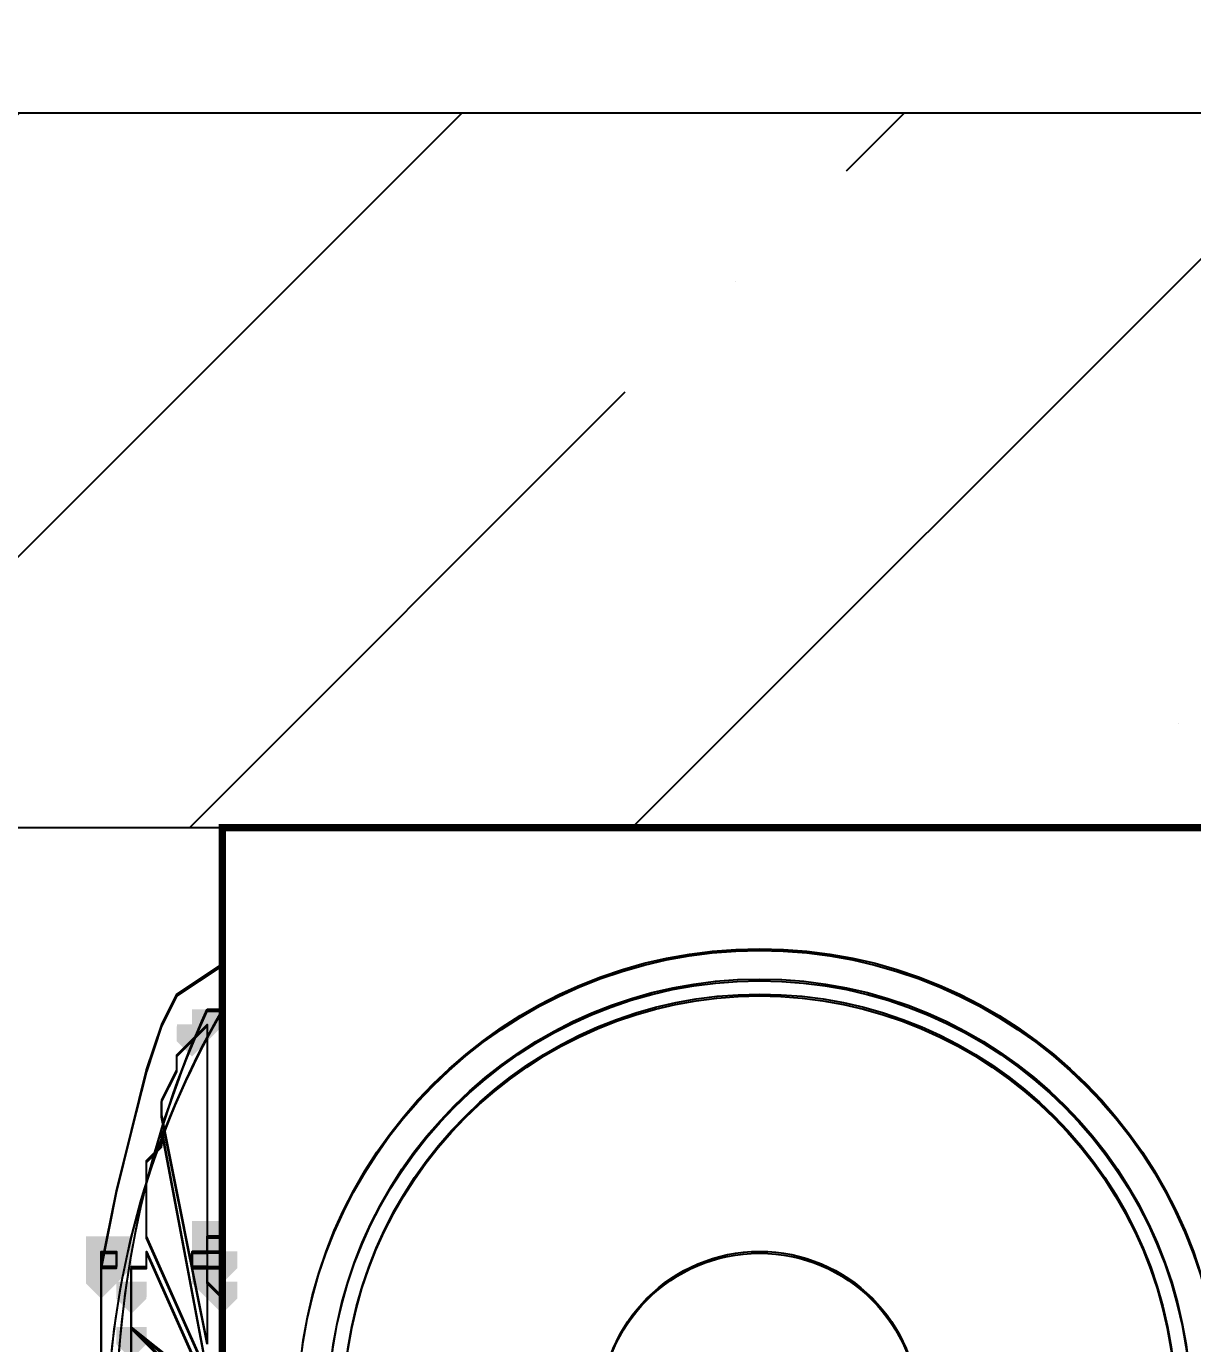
# Model space of a CAD drawing. Header units: millimetres. Extents: x -106726 to 8952771, y -150083 to 686385.
# Drawn here: x 39237.6 to 39563.8, y 375645.7 to 376014.2 of the extents above; entities that cross this region are included whole.
import ezdxf
from ezdxf import colors
from ezdxf.entities.mleader import LeaderData, LeaderLine
from ezdxf.enums import TextEntityAlignment as Align
from ezdxf.math import Vec2, Vec3

# ---------------------------------------------------------------- set-up
doc = ezdxf.new("R2018")
doc.units = ezdxf.units.MM
doc.linetypes.add('CENTER', pattern=[2, 1.25, -0.25, 0.25, -0.25])
doc.layers.add('АР_Названия помещений', color=124, linetype='Continuous', lineweight=5, plot=False)
doc.layers.add('АР_Номер помещения', color=1, linetype='Continuous', lineweight=25)
doc.layers.add('ТХ_обор_бытовое', color=14, linetype='Continuous')
doc.styles.add('ISOCPEUR', font='isocpeur.ttf', dxfattribs={"width": 0.7})
doc.styles.get("Standard").update_dxf_attribs({"font": 'arial.ttf'})

# ---------------------------------------------------------------- blocks, each defined once
blk = doc.blocks.new('*U440')
at = {"color": 8, "style": 'ISOCPEUR', "width": 0.7, "flags": 1}
blk.add_attdef('КАТЕГОРИЯ', (-499.17, -2092.19), '', height=250, dxfattribs=at)
at = {"layer": 'АР_Номер помещения', "color": 8, "style": 'ISOCPEUR', "width": 0.7}
blk.add_attdef('НОМЕР_ПОМЕЩЕНИЯ', text='', height=300, dxfattribs=at).set_placement((-21533.68, 852.73), align=Align.MIDDLE_CENTER)
blk = doc.blocks.new('*U429')
at = {"color": 8, "style": 'ISOCPEUR', "width": 0.7, "flags": 1}
blk.add_attdef('КАТЕГОРИЯ', (-499.17, -2092.19), '', height=250, dxfattribs=at)
at = {"layer": 'АР_Номер помещения', "color": 8, "style": 'ISOCPEUR', "width": 0.7}
blk.add_attdef('НОМЕР_ПОМЕЩЕНИЯ', text='', height=300, dxfattribs=at).set_placement((-20810.64, 2284.33), align=Align.MIDDLE_CENTER)
blk = doc.blocks.new('*U437')
at = {"color": 8, "style": 'ISOCPEUR', "width": 0.7, "flags": 1}
blk.add_attdef('КАТЕГОРИЯ', (-499.17, -2092.19), '', height=250, dxfattribs=at)
at = {"layer": 'АР_Номер помещения', "color": 8, "style": 'ISOCPEUR', "width": 0.7}
blk.add_attdef('НОМЕР_ПОМЕЩЕНИЯ', text='', height=300, dxfattribs=at).set_placement((-15436.88, -2490.2), align=Align.MIDDLE_CENTER)
blk = doc.blocks.new('*U438')
at = {"color": 8, "style": 'ISOCPEUR', "width": 0.7, "flags": 1}
blk.add_attdef('КАТЕГОРИЯ', (-499.17, -2092.19), '', height=250, dxfattribs=at)
at = {"layer": 'АР_Номер помещения', "color": 8, "style": 'ISOCPEUR', "width": 0.7}
blk.add_attdef('НОМЕР_ПОМЕЩЕНИЯ', text='', height=300, dxfattribs=at).set_placement((-20225.76, 201.47), align=Align.MIDDLE_CENTER)
blk = doc.blocks.new('*U362')
at = {"color": 8, "style": 'ISOCPEUR', "width": 0.7, "flags": 1}
blk.add_attdef('КАТЕГОРИЯ', (-499.17, -2092.19), '', height=250, dxfattribs=at)
at = {"layer": 'АР_Номер помещения', "color": 8, "style": 'ISOCPEUR', "width": 0.7}
blk.add_attdef('НОМЕР_ПОМЕЩЕНИЯ', text='', height=300, dxfattribs=at).set_placement((-14900.92, -5927.34), align=Align.MIDDLE_CENTER)
blk = doc.blocks.new('_DotSmall')
at = {"color": 8, "linetype": 'ByBlock', "const_width": 0.5}
blk.add_lwpolyline([(-0.0625, 0, 1), (0.0625, 0, 1)], format="xyb", close=True, dxfattribs=at)
blk = doc.blocks.new('У300')
at = {"layer": 'ТХ_обор_бытовое', "transparency": 33554559}
for points in [[(-230546.28, 67417.27), (-230550.51, 67417.27), (-230550.51, 67413.03), (-230546.28, 67408.8), (-230542.05, 67413.03), (-230542.05, 67417.27)], [(-230546.23, 67417.78), (-230550.46, 67417.78), (-230550.46, 67413.55), (-230546.23, 67409.31), (-230541.99, 67413.55), (-230541.99, 67417.78)], [(-230550.51, 67413.03), (-230554.75, 67413.03), (-230554.75, 67408.8), (-230550.51, 67404.57), (-230546.28, 67408.8), (-230546.28, 67413.03)], [(-230550.46, 67413.55), (-230554.69, 67413.55), (-230554.69, 67409.31), (-230550.46, 67405.08), (-230546.23, 67409.31), (-230546.23, 67413.55)], [(-230546.28, 67358), (-230550.51, 67358), (-230550.51, 67353.77), (-230546.28, 67349.53), (-230542.05, 67353.77), (-230542.05, 67358)], [(-230546.28, 67358), (-230550.51, 67358), (-230550.51, 67353.77), (-230546.28, 67349.53), (-230542.05, 67353.77), (-230542.05, 67358)], [(-230546.23, 67358.51), (-230550.46, 67358.51), (-230550.46, 67354.28), (-230546.23, 67350.04), (-230541.99, 67354.28), (-230541.99, 67358.51)], [(-230546.23, 67358.51), (-230550.46, 67358.51), (-230550.46, 67354.28), (-230546.23, 67350.04), (-230541.99, 67354.28), (-230541.99, 67358.51)], [(-230575.91, 67353.77), (-230580.15, 67353.77), (-230580.15, 67349.53), (-230575.91, 67345.3), (-230571.68, 67349.53), (-230571.68, 67353.77)], [(-230575.91, 67353.77), (-230580.15, 67353.77), (-230580.15, 67349.53), (-230575.91, 67345.3), (-230571.68, 67349.53), (-230571.68, 67353.77)], [(-230575.91, 67353.77), (-230580.15, 67353.77), (-230580.15, 67349.53), (-230575.91, 67345.3), (-230571.68, 67349.53), (-230571.68, 67353.77)], [(-230575.91, 67353.77), (-230580.15, 67353.77), (-230580.15, 67349.53), (-230575.91, 67345.3), (-230571.68, 67349.53), (-230571.68, 67353.77)], [(-230575.91, 67353.77), (-230580.15, 67353.77), (-230580.15, 67349.53), (-230575.91, 67345.3), (-230571.68, 67349.53), (-230571.68, 67353.77)], [(-230575.91, 67353.77), (-230580.15, 67353.77), (-230580.15, 67349.53), (-230575.91, 67345.3), (-230571.68, 67349.53), (-230571.68, 67353.77)], [(-230575.86, 67354.28), (-230580.09, 67354.28), (-230580.09, 67350.04), (-230575.86, 67345.81), (-230571.63, 67350.04), (-230571.63, 67354.28)], [(-230575.86, 67354.28), (-230580.09, 67354.28), (-230580.09, 67350.04), (-230575.86, 67345.81), (-230571.63, 67350.04), (-230571.63, 67354.28)], [(-230575.86, 67354.28), (-230580.09, 67354.28), (-230580.09, 67350.04), (-230575.86, 67345.81), (-230571.63, 67350.04), (-230571.63, 67354.28)], [(-230575.86, 67354.28), (-230580.09, 67354.28), (-230580.09, 67350.04), (-230575.86, 67345.81), (-230571.63, 67350.04), (-230571.63, 67354.28)], [(-230575.86, 67354.28), (-230580.09, 67354.28), (-230580.09, 67350.04), (-230575.86, 67345.81), (-230571.63, 67350.04), (-230571.63, 67354.28)], [(-230575.86, 67354.28), (-230580.09, 67354.28), (-230580.09, 67350.04), (-230575.86, 67345.81), (-230571.63, 67350.04), (-230571.63, 67354.28)], [(-230571.68, 67353.77), (-230575.91, 67353.77), (-230575.91, 67349.53), (-230571.68, 67345.3), (-230567.45, 67349.53), (-230567.45, 67353.77)], [(-230571.68, 67353.77), (-230575.91, 67353.77), (-230575.91, 67349.53), (-230571.68, 67345.3), (-230567.45, 67349.53), (-230567.45, 67353.77)], [(-230571.68, 67353.77), (-230575.91, 67353.77), (-230575.91, 67349.53), (-230571.68, 67345.3), (-230567.45, 67349.53), (-230567.45, 67353.77)], [(-230571.68, 67353.77), (-230575.91, 67353.77), (-230575.91, 67349.53), (-230571.68, 67345.3), (-230567.45, 67349.53), (-230567.45, 67353.77)], [(-230571.68, 67353.77), (-230575.91, 67353.77), (-230575.91, 67349.53), (-230571.68, 67345.3), (-230567.45, 67349.53), (-230567.45, 67353.77)], [(-230571.63, 67354.28), (-230575.86, 67354.28), (-230575.86, 67350.04), (-230571.63, 67345.81), (-230567.39, 67350.04), (-230567.39, 67354.28)], [(-230571.63, 67354.28), (-230575.86, 67354.28), (-230575.86, 67350.04), (-230571.63, 67345.81), (-230567.39, 67350.04), (-230567.39, 67354.28)], [(-230571.63, 67354.28), (-230575.86, 67354.28), (-230575.86, 67350.04), (-230571.63, 67345.81), (-230567.39, 67350.04), (-230567.39, 67354.28)], [(-230571.63, 67354.28), (-230575.86, 67354.28), (-230575.86, 67350.04), (-230571.63, 67345.81), (-230567.39, 67350.04), (-230567.39, 67354.28)], [(-230571.63, 67354.28), (-230575.86, 67354.28), (-230575.86, 67350.04), (-230571.63, 67345.81), (-230567.39, 67350.04), (-230567.39, 67354.28)], [(-230546.28, 67353.77), (-230550.51, 67353.77), (-230550.51, 67349.53), (-230546.28, 67345.3), (-230542.05, 67349.53), (-230542.05, 67353.77)], [(-230546.28, 67353.77), (-230550.51, 67353.77), (-230550.51, 67349.53), (-230546.28, 67345.3), (-230542.05, 67349.53), (-230542.05, 67353.77)], [(-230546.28, 67353.77), (-230550.51, 67353.77), (-230550.51, 67349.53), (-230546.28, 67345.3), (-230542.05, 67349.53), (-230542.05, 67353.77)], [(-230546.23, 67354.28), (-230550.46, 67354.28), (-230550.46, 67350.04), (-230546.23, 67345.81), (-230541.99, 67350.04), (-230541.99, 67354.28)], [(-230546.23, 67354.28), (-230550.46, 67354.28), (-230550.46, 67350.04), (-230546.23, 67345.81), (-230541.99, 67350.04), (-230541.99, 67354.28)], [(-230546.23, 67354.28), (-230550.46, 67354.28), (-230550.46, 67350.04), (-230546.23, 67345.81), (-230541.99, 67350.04), (-230541.99, 67354.28)], [(-230575.91, 67349.53), (-230580.15, 67349.53), (-230580.15, 67345.3), (-230575.91, 67341.07), (-230571.68, 67345.3), (-230571.68, 67349.53)], [(-230575.91, 67349.53), (-230580.15, 67349.53), (-230580.15, 67345.3), (-230575.91, 67341.07), (-230571.68, 67345.3), (-230571.68, 67349.53)], [(-230575.91, 67349.53), (-230580.15, 67349.53), (-230580.15, 67345.3), (-230575.91, 67341.07), (-230571.68, 67345.3), (-230571.68, 67349.53)], [(-230575.91, 67349.53), (-230580.15, 67349.53), (-230580.15, 67345.3), (-230575.91, 67341.07), (-230571.68, 67345.3), (-230571.68, 67349.53)], [(-230575.91, 67349.53), (-230580.15, 67349.53), (-230580.15, 67345.3), (-230575.91, 67341.07), (-230571.68, 67345.3), (-230571.68, 67349.53)], [(-230575.91, 67349.53), (-230580.15, 67349.53), (-230580.15, 67345.3), (-230575.91, 67341.07), (-230571.68, 67345.3), (-230571.68, 67349.53)], [(-230575.91, 67349.53), (-230580.15, 67349.53), (-230580.15, 67345.3), (-230575.91, 67341.07), (-230571.68, 67345.3), (-230571.68, 67349.53)], [(-230575.91, 67349.53), (-230580.15, 67349.53), (-230580.15, 67345.3), (-230575.91, 67341.07), (-230571.68, 67345.3), (-230571.68, 67349.53)], [(-230575.91, 67349.53), (-230580.15, 67349.53), (-230580.15, 67345.3), (-230575.91, 67341.07), (-230571.68, 67345.3), (-230571.68, 67349.53)], [(-230575.91, 67349.53), (-230580.15, 67349.53), (-230580.15, 67345.3), (-230575.91, 67341.07), (-230571.68, 67345.3), (-230571.68, 67349.53)], [(-230575.91, 67349.53), (-230580.15, 67349.53), (-230580.15, 67345.3), (-230575.91, 67341.07), (-230571.68, 67345.3), (-230571.68, 67349.53)], [(-230575.91, 67349.53), (-230580.15, 67349.53), (-230580.15, 67345.3), (-230575.91, 67341.07), (-230571.68, 67345.3), (-230571.68, 67349.53)], [(-230575.91, 67349.53), (-230580.15, 67349.53), (-230580.15, 67345.3), (-230575.91, 67341.07), (-230571.68, 67345.3), (-230571.68, 67349.53)], [(-230575.86, 67350.04), (-230580.09, 67350.04), (-230580.09, 67345.81), (-230575.86, 67341.58), (-230571.63, 67345.81), (-230571.63, 67350.04)], [(-230575.86, 67350.04), (-230580.09, 67350.04), (-230580.09, 67345.81), (-230575.86, 67341.58), (-230571.63, 67345.81), (-230571.63, 67350.04)], [(-230575.86, 67350.04), (-230580.09, 67350.04), (-230580.09, 67345.81), (-230575.86, 67341.58), (-230571.63, 67345.81), (-230571.63, 67350.04)], [(-230575.86, 67350.04), (-230580.09, 67350.04), (-230580.09, 67345.81), (-230575.86, 67341.58), (-230571.63, 67345.81), (-230571.63, 67350.04)], [(-230575.86, 67350.04), (-230580.09, 67350.04), (-230580.09, 67345.81), (-230575.86, 67341.58), (-230571.63, 67345.81), (-230571.63, 67350.04)], [(-230575.86, 67350.04), (-230580.09, 67350.04), (-230580.09, 67345.81), (-230575.86, 67341.58), (-230571.63, 67345.81), (-230571.63, 67350.04)], [(-230575.86, 67350.04), (-230580.09, 67350.04), (-230580.09, 67345.81), (-230575.86, 67341.58), (-230571.63, 67345.81), (-230571.63, 67350.04)], [(-230575.86, 67350.04), (-230580.09, 67350.04), (-230580.09, 67345.81), (-230575.86, 67341.58), (-230571.63, 67345.81), (-230571.63, 67350.04)], [(-230575.86, 67350.04), (-230580.09, 67350.04), (-230580.09, 67345.81), (-230575.86, 67341.58), (-230571.63, 67345.81), (-230571.63, 67350.04)], [(-230575.86, 67350.04), (-230580.09, 67350.04), (-230580.09, 67345.81), (-230575.86, 67341.58), (-230571.63, 67345.81), (-230571.63, 67350.04)], [(-230575.86, 67350.04), (-230580.09, 67350.04), (-230580.09, 67345.81), (-230575.86, 67341.58), (-230571.63, 67345.81), (-230571.63, 67350.04)], [(-230575.86, 67350.04), (-230580.09, 67350.04), (-230580.09, 67345.81), (-230575.86, 67341.58), (-230571.63, 67345.81), (-230571.63, 67350.04)], [(-230575.86, 67350.04), (-230580.09, 67350.04), (-230580.09, 67345.81), (-230575.86, 67341.58), (-230571.63, 67345.81), (-230571.63, 67350.04)], [(-230571.68, 67349.53), (-230575.91, 67349.53), (-230575.91, 67345.3), (-230571.68, 67341.07), (-230567.45, 67345.3), (-230567.45, 67349.53)], [(-230571.68, 67349.53), (-230575.91, 67349.53), (-230575.91, 67345.3), (-230571.68, 67341.07), (-230567.45, 67345.3), (-230567.45, 67349.53)], [(-230571.68, 67349.53), (-230575.91, 67349.53), (-230575.91, 67345.3), (-230571.68, 67341.07), (-230567.45, 67345.3), (-230567.45, 67349.53)], [(-230571.68, 67349.53), (-230575.91, 67349.53), (-230575.91, 67345.3), (-230571.68, 67341.07), (-230567.45, 67345.3), (-230567.45, 67349.53)], [(-230571.68, 67349.53), (-230575.91, 67349.53), (-230575.91, 67345.3), (-230571.68, 67341.07), (-230567.45, 67345.3), (-230567.45, 67349.53)], [(-230571.68, 67349.53), (-230575.91, 67349.53), (-230575.91, 67345.3), (-230571.68, 67341.07), (-230567.45, 67345.3), (-230567.45, 67349.53)], [(-230571.68, 67349.53), (-230575.91, 67349.53), (-230575.91, 67345.3), (-230571.68, 67341.07), (-230567.45, 67345.3), (-230567.45, 67349.53)], [(-230571.68, 67349.53), (-230575.91, 67349.53), (-230575.91, 67345.3), (-230571.68, 67341.07), (-230567.45, 67345.3), (-230567.45, 67349.53)], [(-230571.63, 67350.04), (-230575.86, 67350.04), (-230575.86, 67345.81), (-230571.63, 67341.58), (-230567.39, 67345.81), (-230567.39, 67350.04)], [(-230571.63, 67350.04), (-230575.86, 67350.04), (-230575.86, 67345.81), (-230571.63, 67341.58), (-230567.39, 67345.81), (-230567.39, 67350.04)], [(-230571.63, 67350.04), (-230575.86, 67350.04), (-230575.86, 67345.81), (-230571.63, 67341.58), (-230567.39, 67345.81), (-230567.39, 67350.04)], [(-230571.63, 67350.04), (-230575.86, 67350.04), (-230575.86, 67345.81), (-230571.63, 67341.58), (-230567.39, 67345.81), (-230567.39, 67350.04)], [(-230571.63, 67350.04), (-230575.86, 67350.04), (-230575.86, 67345.81), (-230571.63, 67341.58), (-230567.39, 67345.81), (-230567.39, 67350.04)], [(-230571.63, 67350.04), (-230575.86, 67350.04), (-230575.86, 67345.81), (-230571.63, 67341.58), (-230567.39, 67345.81), (-230567.39, 67350.04)], [(-230571.63, 67350.04), (-230575.86, 67350.04), (-230575.86, 67345.81), (-230571.63, 67341.58), (-230567.39, 67345.81), (-230567.39, 67350.04)], [(-230571.63, 67350.04), (-230575.86, 67350.04), (-230575.86, 67345.81), (-230571.63, 67341.58), (-230567.39, 67345.81), (-230567.39, 67350.04)], [(-230546.28, 67349.53), (-230550.51, 67349.53), (-230550.51, 67345.3), (-230546.28, 67341.07), (-230542.05, 67345.3), (-230542.05, 67349.53)], [(-230546.23, 67350.04), (-230550.46, 67350.04), (-230550.46, 67345.81), (-230546.23, 67341.58), (-230541.99, 67345.81), (-230541.99, 67350.04)], [(-230542.05, 67349.53), (-230546.28, 67349.53), (-230546.28, 67345.3), (-230542.05, 67341.07), (-230537.81, 67345.3), (-230537.81, 67349.53)], [(-230541.99, 67350.04), (-230546.23, 67350.04), (-230546.23, 67345.81), (-230541.99, 67341.58), (-230537.76, 67345.81), (-230537.76, 67350.04)], [(-230575.86, 67345.81), (-230580.09, 67345.81), (-230580.09, 67341.58), (-230575.86, 67337.34), (-230571.63, 67341.58), (-230571.63, 67345.81)], [(-230546.23, 67345.81), (-230550.46, 67345.81), (-230550.46, 67341.58), (-230546.23, 67337.34), (-230541.99, 67341.58), (-230541.99, 67345.81)], [(-230546.23, 67345.81), (-230550.46, 67345.81), (-230550.46, 67341.58), (-230546.23, 67337.34), (-230541.99, 67341.58), (-230541.99, 67345.81)], [(-230546.23, 67345.81), (-230550.46, 67345.81), (-230550.46, 67341.58), (-230546.23, 67337.34), (-230541.99, 67341.58), (-230541.99, 67345.81)], [(-230546.23, 67345.81), (-230550.46, 67345.81), (-230550.46, 67341.58), (-230546.23, 67337.34), (-230541.99, 67341.58), (-230541.99, 67345.81)], [(-230575.91, 67345.3), (-230580.15, 67345.3), (-230580.15, 67341.07), (-230575.91, 67336.83), (-230571.68, 67341.07), (-230571.68, 67345.3)], [(-230546.28, 67345.3), (-230550.51, 67345.3), (-230550.51, 67341.07), (-230546.28, 67336.83), (-230542.05, 67341.07), (-230542.05, 67345.3)], [(-230546.28, 67345.3), (-230550.51, 67345.3), (-230550.51, 67341.07), (-230546.28, 67336.83), (-230542.05, 67341.07), (-230542.05, 67345.3)], [(-230546.28, 67345.3), (-230550.51, 67345.3), (-230550.51, 67341.07), (-230546.28, 67336.83), (-230542.05, 67341.07), (-230542.05, 67345.3)], [(-230546.28, 67345.3), (-230550.51, 67345.3), (-230550.51, 67341.07), (-230546.28, 67336.83), (-230542.05, 67341.07), (-230542.05, 67345.3)], [(-230567.45, 67341.07), (-230571.68, 67341.07), (-230571.68, 67336.83), (-230567.45, 67332.6), (-230563.21, 67336.83), (-230563.21, 67341.07)], [(-230567.39, 67341.58), (-230571.63, 67341.58), (-230571.63, 67337.34), (-230567.39, 67333.11), (-230563.16, 67337.34), (-230563.16, 67341.58)], [(-230542.05, 67341.07), (-230546.28, 67341.07), (-230546.28, 67336.83), (-230542.05, 67332.6), (-230537.81, 67336.83), (-230537.81, 67341.07)], [(-230542.05, 67341.07), (-230546.28, 67341.07), (-230546.28, 67336.83), (-230542.05, 67332.6), (-230537.81, 67336.83), (-230537.81, 67341.07)], [(-230541.99, 67341.58), (-230546.23, 67341.58), (-230546.23, 67337.34), (-230541.99, 67333.11), (-230537.76, 67337.34), (-230537.76, 67341.58)], [(-230541.99, 67341.58), (-230546.23, 67341.58), (-230546.23, 67337.34), (-230541.99, 67333.11), (-230537.76, 67337.34), (-230537.76, 67341.58)], [(-230567.45, 67328.37), (-230571.68, 67328.37), (-230571.68, 67324.13), (-230567.45, 67319.9), (-230563.21, 67324.13), (-230563.21, 67328.37)], [(-230567.39, 67328.88), (-230571.63, 67328.88), (-230571.63, 67324.64), (-230567.39, 67320.41), (-230563.16, 67324.64), (-230563.16, 67328.88)]]:
    blk.add_hatch(color=8, dxfattribs=at).paths.add_polyline_path(points)
at = {"layer": 'ТХ_обор_бытовое', "color": 8, "const_width": 2}
blk.add_lwpolyline([(-230216.03, 67468.58), (-230216.03, 67142.61), (-230541.99, 67142.61), (-230541.99, 67468.58)], close=True, dxfattribs=at)
at = {"layer": 'ТХ_обор_бытовое', "color": 8}
for points in [[(-230575.86, 67299.24), (-230575.86, 67324.64), (-230575.86, 67345.81), (-230571.63, 67366.98), (-230567.39, 67383.91), (-230563.16, 67400.85), (-230558.93, 67413.55), (-230554.69, 67422.01), (-230541.99, 67430.48), (-230554.69, 67422.01), (-230558.93, 67413.55), (-230563.16, 67400.85), (-230567.39, 67383.91), (-230571.63, 67366.98), (-230575.86, 67345.81), (-230575.86, 67324.64), (-230575.86, 67299.24)], [(-230575.86, 67299.24), (-230575.86, 67324.64), (-230575.86, 67345.81), (-230571.63, 67366.98), (-230567.39, 67383.91), (-230563.16, 67400.85), (-230558.93, 67413.55), (-230554.69, 67422.01), (-230541.99, 67430.48)], [(-230571.63, 67366.98), (-230575.86, 67345.81), (-230575.86, 67324.64), (-230575.86, 67299.24), (-230575.86, 67278.08)], [(-230541.99, 67354.28), (-230546.23, 67354.28), (-230546.23, 67350.04), (-230550.46, 67350.04), (-230550.46, 67345.81), (-230546.23, 67345.81), (-230546.23, 67341.58), (-230541.99, 67337.34), (-230546.23, 67341.58), (-230546.23, 67345.81), (-230550.46, 67345.81), (-230550.46, 67350.04), (-230546.23, 67350.04), (-230546.23, 67354.28)], [(-230575.86, 67350.04), (-230575.86, 67345.81), (-230575.86, 67350.04), (-230571.63, 67350.04), (-230571.63, 67345.81), (-230575.86, 67345.81)], [(-230541.99, 67350.04), (-230546.23, 67350.04), (-230546.23, 67345.81), (-230541.99, 67345.81)]]:
    blk.add_lwpolyline(points, dxfattribs=at)
at = {"layer": 'ТХ_обор_бытовое', "color": 8, "elevation": -0.56}
for points in [[(-230575.91, 67324.13), (-230575.91, 67345.3), (-230571.68, 67366.47), (-230567.45, 67383.4), (-230563.21, 67400.33), (-230558.98, 67413.03), (-230554.75, 67421.5), (-230542.05, 67429.97), (-230554.75, 67421.5), (-230558.98, 67413.03), (-230563.21, 67400.33), (-230567.45, 67383.4), (-230571.68, 67366.47), (-230575.91, 67345.3), (-230575.91, 67324.13)], [(-230575.91, 67324.13), (-230575.91, 67345.3), (-230571.68, 67366.47), (-230567.45, 67383.4), (-230563.21, 67400.33), (-230558.98, 67413.03), (-230554.75, 67421.5), (-230542.05, 67429.97)], [(-230571.68, 67366.47), (-230575.91, 67345.3), (-230575.91, 67324.13), (-230575.91, 67298.73), (-230575.91, 67277.57)], [(-230542.05, 67353.77), (-230546.28, 67353.77), (-230546.28, 67349.53), (-230550.51, 67349.53), (-230550.51, 67345.3), (-230546.28, 67345.3), (-230546.28, 67341.07), (-230542.05, 67336.83), (-230546.28, 67341.07), (-230546.28, 67345.3), (-230550.51, 67345.3), (-230550.51, 67349.53), (-230546.28, 67349.53), (-230546.28, 67353.77)], [(-230575.91, 67349.53), (-230575.91, 67345.3), (-230575.91, 67349.53), (-230571.68, 67349.53), (-230571.68, 67345.3), (-230575.91, 67345.3)], [(-230542.05, 67349.53), (-230546.28, 67349.53), (-230546.28, 67345.3), (-230542.05, 67345.3)]]:
    blk.add_lwpolyline(points, dxfattribs=at)
blk.add_lwpolyline([(-230546.28, 67417.27), (-230542.05, 67417.27, 0.248454), (-230550.51, 67192.9, -0.207133)], format="xyb", close=True, dxfattribs=at)
at = {"layer": 'ТХ_обор_бытовое', "color": 8}
blk.add_lwpolyline([(-230546.23, 67417.78), (-230541.99, 67417.78, 0.248454), (-230550.46, 67193.41, -0.207133)], format="xyb", close=True, dxfattribs=at)
at = {"layer": 'ТХ_обор_бытовое', "color": 8, "elevation": -0.56}
for points in [[(-230546.28, 67324.13), (-230558.98, 67387.63), (-230558.98, 67391.87), (-230554.75, 67400.33), (-230554.75, 67404.57), (-230550.51, 67408.8), (-230546.28, 67413.03)], [(-230546.28, 67315.67), (-230563.21, 67353.77), (-230563.21, 67358), (-230563.21, 67362.23), (-230563.21, 67366.47), (-230563.21, 67370.7), (-230563.21, 67374.93), (-230558.98, 67379.17), (-230558.98, 67383.4)], [(-230567.45, 67328.37), (-230567.45, 67332.6), (-230567.45, 67336.83), (-230567.45, 67341.07), (-230567.45, 67345.3), (-230563.21, 67345.3), (-230563.21, 67349.53), (-230546.28, 67311.43)], [(-230567.45, 67307.2), (-230567.45, 67311.43), (-230567.45, 67315.67), (-230567.45, 67319.9), (-230567.45, 67324.13), (-230567.45, 67328.37), (-230546.28, 67307.2)]]:
    blk.add_lwpolyline(points, close=True, dxfattribs=at)
at = {"layer": 'ТХ_обор_бытовое', "color": 8}
for points in [[(-230546.23, 67324.64), (-230558.93, 67388.15), (-230558.93, 67392.38), (-230554.69, 67400.85), (-230554.69, 67405.08), (-230550.46, 67409.31), (-230546.23, 67413.55)], [(-230546.23, 67316.18), (-230563.16, 67354.28), (-230563.16, 67358.51), (-230563.16, 67362.74), (-230563.16, 67366.98), (-230563.16, 67371.21), (-230563.16, 67375.44), (-230558.93, 67379.68), (-230558.93, 67383.91)], [(-230567.39, 67328.88), (-230567.39, 67333.11), (-230567.39, 67337.34), (-230567.39, 67341.58), (-230567.39, 67345.81), (-230563.16, 67345.81), (-230563.16, 67350.04), (-230546.23, 67311.94)], [(-230567.39, 67307.71), (-230567.39, 67311.94), (-230567.39, 67316.18), (-230567.39, 67320.41), (-230567.39, 67324.64), (-230567.39, 67328.88), (-230546.23, 67307.71)]]:
    blk.add_lwpolyline(points, close=True, dxfattribs=at)
for centre, radius in [((-230391.76, 67305.08, -0.56), 129.12), ((-230391.76, 67305.08, -0.56), 129.12), ((-230391.71, 67305.59), 129.12), ((-230391.71, 67305.59), 129.12), ((-230391.76, 67305.08, -0.56), 120.65), ((-230391.71, 67305.59), 120.65), ((-230391.76, 67305.08, -0.56), 116.42), ((-230391.71, 67305.59), 116.42), ((-230391.76, 67305.08, -0.56), 44.45), ((-230391.71, 67305.59), 44.45)]:
    blk.add_circle(centre, radius, dxfattribs=at)

msp = doc.modelspace()

# ---------------------------------------------------------------- hatches: boundary and pattern name
at = {"ltscale": 100}
h = msp.add_hatch(dxfattribs=at)
h.set_pattern_fill('ANSI35', color=256, scale=700)
h.set_pattern_definition([(45, (-937365.81, 474349.9), (-123.743687, 123.743687), []), (45, (-937242.07, 474349.9), (-123.743687, 123.743687), [218.75, -43.75, 0, -43.75])])
h.paths.add_polyline_path([(40238.4, 375990), (36837, 375990), (36837, 375790), (40238.4, 375790)])

# ---------------------------------------------------------------- linework, layer by layer
for p, q in [((36837, 375990), (40238.4, 375990)), ((36837, 375790), (40238.4, 375790.06))]:
    msp.add_line(p, q, dxfattribs=at)
at = {"linetype": 'CENTER', "ltscale": 1000}
msp.add_line((-12563.76, 375790), (71033.41, 375790), dxfattribs=at)

# ---------------------------------------------------------------- block references
ref = msp.add_blockref('*U437', (39645.26, 387719.07))
lines = msp.add_mtext('\\W0.8000;Кабинет русского языка и литературы', dxfattribs={"layer": 'АР_Названия помещений', "color": 8, "insert": (21294.39, 392131.32), "char_height": 5327.78, "width": 926.94, "attachment_point": 1})
ref.add_attrib('ИМЯ_ПОМЕЩЕНИЯ', '', (21294.39, 392131.32), dxfattribs={"flags": 104}).embed_mtext(lines)
ref = msp.add_blockref('*U438', (52577.14, 385363.27))
lines = msp.add_mtext('\\W0.8000;Кабинет русского языка и литературы ', dxfattribs={"layer": 'АР_Названия помещений', "color": 8, "insert": (29918.39, 392129.32), "char_height": 4128.1323, "width": 926.94, "attachment_point": 1})
ref.add_attrib('ИМЯ_ПОМЕЩЕНИЯ', '', (29918.39, 392129.32), dxfattribs={"flags": 104}).embed_mtext(lines)
ref = msp.add_blockref('*U429', (31561.53, 383260.49))
lines = msp.add_mtext('\\W0.8000;Кабинет информатики с возможностью деления трансформируемой перегородкой на \\Pдва помещения', dxfattribs={"layer": 'АР_Названия помещений', "color": 8, "insert": (2249.39, 378791.32), "char_height": 6955.9537, "width": 926.94, "attachment_point": 1})
ref.add_attrib('ИМЯ_ПОМЕЩЕНИЯ', '', (2249.39, 378791.32), dxfattribs={"flags": 104}).embed_mtext(lines)
ref = msp.add_blockref('*U440', (40171.82, 379950.25))
lines = msp.add_mtext('\\W0.8000;Санузел для девочек (основная и старшая школа)\\P ', dxfattribs={"layer": 'АР_Названия помещений', "color": 8, "insert": (18855.62, 380555.45), "char_height": 4165.6151, "width": 86.8408, "attachment_point": 1})
ref.add_attrib('ИМЯ_ПОМЕЩЕНИЯ', '', (18855.62, 380555.45), dxfattribs={"flags": 104}).embed_mtext(lines)
ref = msp.add_blockref('*U362', (49045.92, 383570.16))
lines = msp.add_mtext('\\W0.8000;Коридор', dxfattribs={"layer": 'АР_Названия помещений', "color": 8, "insert": (34145, 378618.82), "char_height": 5492.5776, "width": 640.1579, "attachment_point": 1})
ref.add_attrib('ИМЯ_ПОМЕЩЕНИЯ', '', (34145, 378618.82), dxfattribs={"flags": 104}).embed_mtext(lines)
msp.add_blockref('У300', (269834.4, 308321.42))

# ---------------------------------------------------------------- leaders
ml = msp.add_multileader_mtext('Standard')
ml.set_content('+13,700', color=8, style='ISOCPEUR')
ml.set_leader_properties(color=8, linetype='Continuous', lineweight=-1)
ml.set_arrow_properties(name='DOTSMALL')
ml.build(insert=Vec2(0, 0))
ml.multileader.update_dxf_attribs({"has_text_frame": 1, "text_left_attachment_type": 4, "text_right_attachment_type": 4, "dogleg_length": 100, "arrow_head_size": 180})
ctx = ml.context
ctx.base_point, ctx.char_height, ctx.arrow_head_size, ctx.landing_gap_size, ctx.plane_origin = Vec3(54220.97, 506541.37), 250, 180, 50, Vec3(53971.61, 505880.55)
ctx.left_attachment, ctx.right_attachment = 4, 4
notes = []
notes.append((ctx, [(0, (0, 0, 0), (0, 0), (1, 0), 1, [])]))
ctx.mtext.insert, ctx.mtext.width, ctx.mtext.line_spacing_style, ctx.mtext.flow_direction = Vec3(54270.97, 506874.7), 852.697, 2, 5
ml = msp.add_multileader_mtext('Standard')
ml.set_content('+15,825', color=8, style='ISOCPEUR')
ml.set_leader_properties(color=8, linetype='Continuous', lineweight=-1)
ml.set_arrow_properties(name='DOTSMALL')
ml.build(insert=Vec2(0, 0))
ml.multileader.update_dxf_attribs({"has_text_frame": 1, "text_left_attachment_type": 4, "text_right_attachment_type": 4, "dogleg_length": 100, "arrow_head_size": 180})
ctx = ml.context
ctx.base_point, ctx.char_height, ctx.arrow_head_size, ctx.landing_gap_size, ctx.plane_origin = Vec3(52211.2, 501008.32), 250, 180, 50, Vec3(52690.31, 498055.86)
ctx.left_attachment, ctx.right_attachment = 4, 4
notes.append((ctx, [(0, (0, 0, 0), (0, 0), (1, 0), 1, [])]))
ctx.mtext.insert, ctx.mtext.width, ctx.mtext.line_spacing_style, ctx.mtext.flow_direction = Vec3(52261.2, 501341.65), 852.697, 2, 5
ml = msp.add_multileader_mtext('Standard')
ml.set_content('+9,800', color=8, style='ISOCPEUR')
ml.set_leader_properties(color=8, linetype='Continuous', lineweight=-1)
ml.set_arrow_properties(name='DOTSMALL')
ml.build(insert=Vec2(0, 0))
ml.multileader.update_dxf_attribs({"has_text_frame": 1, "text_left_attachment_type": 4, "text_right_attachment_type": 4, "dogleg_length": 100, "arrow_head_size": 180})
ctx = ml.context
ctx.base_point, ctx.char_height, ctx.arrow_head_size, ctx.landing_gap_size, ctx.plane_origin = Vec3(54220.97, 386541.37), 250, 180, 50, Vec3(53971.61, 385880.55)
ctx.left_attachment, ctx.right_attachment = 4, 4
notes.append((ctx, [(0, (0, 0, 0), (0, 0), (1, 0), 1, [])]))
ctx.mtext.insert, ctx.mtext.width, ctx.mtext.line_spacing_style, ctx.mtext.flow_direction = Vec3(54270.97, 386874.7), 852.697, 2, 5
ml = msp.add_multileader_mtext('Standard')
ml.set_content('+11,750', color=8, style='ISOCPEUR')
ml.set_leader_properties(color=8, linetype='Continuous', lineweight=-1)
ml.set_arrow_properties(name='DOTSMALL')
ml.build(insert=Vec2(0, 0))
ml.multileader.update_dxf_attribs({"has_text_frame": 1, "text_left_attachment_type": 4, "text_right_attachment_type": 4, "dogleg_length": 100, "arrow_head_size": 180})
ctx = ml.context
ctx.base_point, ctx.char_height, ctx.arrow_head_size, ctx.landing_gap_size, ctx.plane_origin = Vec3(52211.2, 381008.32), 250, 180, 50, Vec3(52690.31, 378055.86)
ctx.left_attachment, ctx.right_attachment = 4, 4
notes.append((ctx, [(0, (0, 0, 0), (0, 0), (1, 0), 1, [])]))
ctx.mtext.insert, ctx.mtext.width, ctx.mtext.line_spacing_style, ctx.mtext.flow_direction = Vec3(52261.2, 381341.65), 852.697, 2, 5
for ctx, leaders in notes:
    for number, flags, end, landing, length, lines in leaders:
        leader = LeaderData()
        leader.index, (leader.has_last_leader_line, leader.has_dogleg_vector, leader.attachment_direction) = number, flags
        leader.last_leader_point, leader.dogleg_vector, leader.dogleg_length = Vec3(end), Vec3(landing), length
        for number, points, colour, breaks in lines:
            line = LeaderLine()
            line.index, line.vertices, line.color, line.breaks = number, Vec3.list(points), colors.encode_raw_color(colour), breaks
            leader.lines.append(line)
        ctx.leaders.append(leader)

doc.saveas('drawing.dxf')
